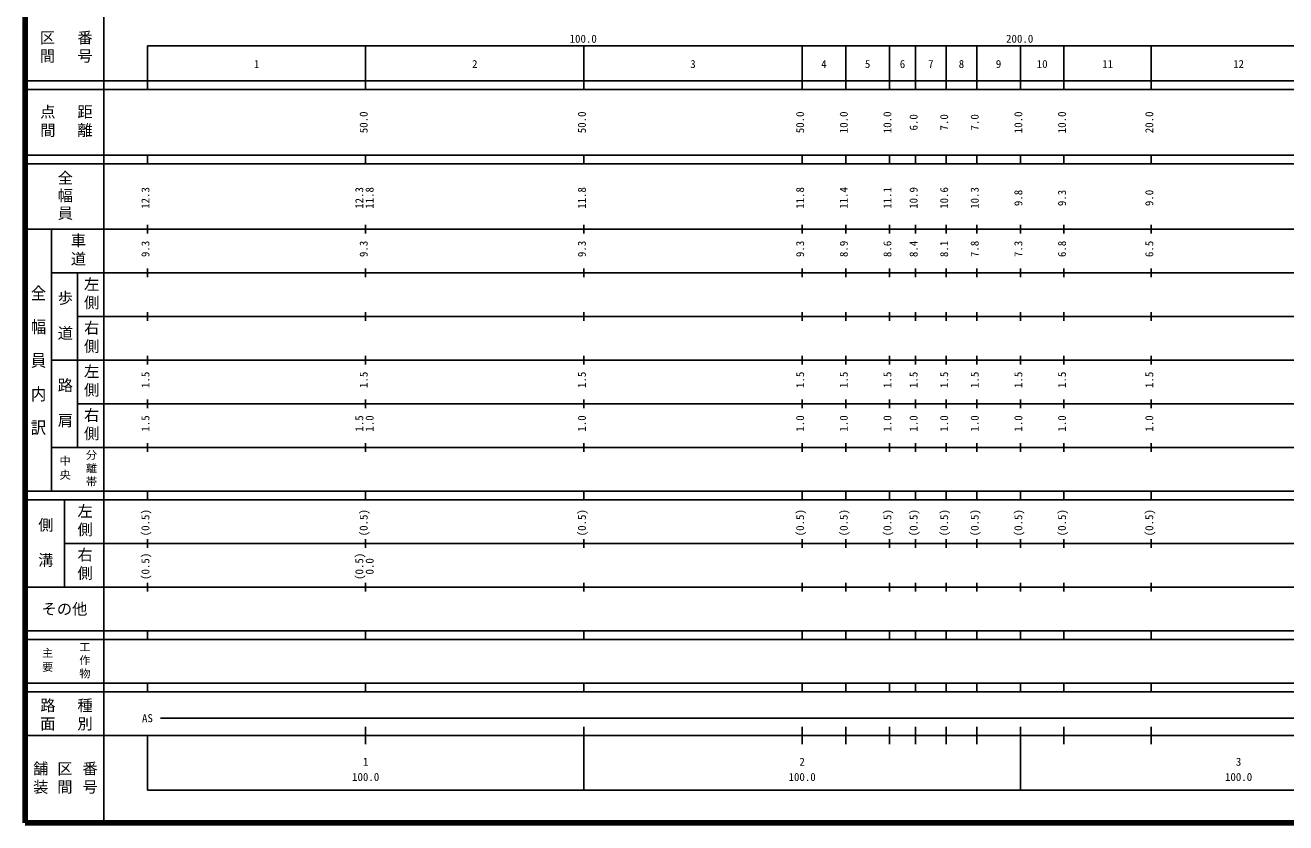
# Model space of a CAD drawing. Units: millimetres on the paper, enlarged 1000 times. Extents: x 40000 to 680000, y 20000 to 380000.
# Drawn here: x 40000 to 328816, y 20000 to 202759 of the extents above; entities that cross this region are included whole.
import ezdxf
from ezdxf.enums import TextEntityAlignment as Align

# ---------------------------------------------------------------- set-up
doc = ezdxf.new("R2010")
doc.units = ezdxf.units.MM
doc.header["$LTSCALE"] = 1000
doc.layers.add('M-TTL', color=2, linetype='Continuous', lineweight=140)
doc.layers.add('M-TTL-BAND', color=7, linetype='Continuous', lineweight=25)
doc.styles.add('@ＭＳ ゴシック', font='')
doc.styles.add('ＭＳ ゴシック', font='')
doc.styles.get('@ＭＳ ゴシック').set_extended_font_data('@MS Gothic')
doc.styles.get('ＭＳ ゴシック').set_extended_font_data('MS Gothic')

msp = doc.modelspace()

# ---------------------------------------------------------------- linework, layer by layer
at = {"layer": 'M-TTL'}
for p, q in [((40000, 380000), (40000, 20000)), ((40000, 20000), (680000, 20000))]:
    msp.add_line(p, q, dxfattribs=at)
at = {"layer": 'M-TTL-BAND'}
for p, q in [((58000, 370000), (58000, 20000)), ((68000, 198000), (579000, 198000)), ((68000, 198000), (68000, 188000)), ((118000, 188000), (118000, 198000)), ((168000, 188000), (168000, 198000)), ((218000, 188000), (218000, 198000)), ((228000, 188000), (228000, 198000)), ((238000, 188000), (238000, 198000)), ((244000, 188000), (244000, 198000)), ((251000, 188000), (251000, 198000)), ((258000, 188000), (258000, 198000)), ((268000, 188000), (268000, 198000)), ((278000, 188000), (278000, 198000)), ((298000, 188000), (298000, 198000)), ((40000, 190000), (579000, 190000)), ((40000, 188000), (579000, 188000)), ((40000, 173000), (579000, 173000)), ((40000, 171000), (579000, 171000)), ((68000, 171000), (68000, 173000)), ((118000, 171000), (118000, 173000)), ((168000, 171000), (168000, 173000)), ((218000, 171000), (218000, 173000)), ((228000, 171000), (228000, 173000)), ((238000, 171000), (238000, 173000)), ((244000, 171000), (244000, 173000)), ((251000, 171000), (251000, 173000)), ((258000, 171000), (258000, 173000)), ((268000, 171000), (268000, 173000)), ((278000, 171000), (278000, 173000)), ((298000, 171000), (298000, 173000)), ((40000, 156000), (579000, 156000)), ((46000, 96000), (46000, 156000)), ((68000, 155000), (68000, 157000)), ((118000, 155000), (118000, 157000)), ((168000, 155000), (168000, 157000)), ((218000, 155000), (218000, 157000)), ((228000, 155000), (228000, 157000)), ((238000, 155000), (238000, 157000)), ((244000, 155000), (244000, 157000)), ((251000, 155000), (251000, 157000)), ((258000, 155000), (258000, 157000)), ((268000, 155000), (268000, 157000)), ((278000, 155000), (278000, 157000)), ((298000, 155000), (298000, 157000)), ((46000, 146000), (579000, 146000)), ((52000, 146000), (52000, 106000)), ((68000, 145000), (68000, 147000)), ((118000, 145000), (118000, 147000)), ((168000, 145000), (168000, 147000)), ((218000, 145000), (218000, 147000)), ((228000, 145000), (228000, 147000)), ((238000, 145000), (238000, 147000)), ((244000, 145000), (244000, 147000)), ((251000, 145000), (251000, 147000)), ((258000, 145000), (258000, 147000)), ((268000, 145000), (268000, 147000)), ((278000, 145000), (278000, 147000)), ((298000, 145000), (298000, 147000)), ((52000, 136000), (579000, 136000)), ((68000, 135000), (68000, 137000)), ((118000, 135000), (118000, 137000)), ((168000, 135000), (168000, 137000)), ((218000, 135000), (218000, 137000)), ((228000, 135000), (228000, 137000)), ((238000, 135000), (238000, 137000)), ((244000, 135000), (244000, 137000)), ((251000, 135000), (251000, 137000)), ((258000, 135000), (258000, 137000)), ((268000, 135000), (268000, 137000)), ((278000, 135000), (278000, 137000)), ((298000, 135000), (298000, 137000)), ((46000, 126000), (579000, 126000)), ((68000, 125000), (68000, 127000)), ((118000, 125000), (118000, 127000)), ((168000, 125000), (168000, 127000)), ((218000, 125000), (218000, 127000)), ((228000, 125000), (228000, 127000)), ((238000, 125000), (238000, 127000)), ((244000, 125000), (244000, 127000)), ((251000, 125000), (251000, 127000)), ((258000, 125000), (258000, 127000)), ((268000, 125000), (268000, 127000)), ((278000, 125000), (278000, 127000)), ((298000, 125000), (298000, 127000)), ((52000, 116000), (579000, 116000)), ((68000, 115000), (68000, 117000)), ((118000, 115000), (118000, 117000)), ((168000, 115000), (168000, 117000)), ((218000, 115000), (218000, 117000)), ((228000, 115000), (228000, 117000)), ((238000, 115000), (238000, 117000)), ((244000, 115000), (244000, 117000)), ((251000, 115000), (251000, 117000)), ((258000, 115000), (258000, 117000)), ((268000, 115000), (268000, 117000)), ((278000, 115000), (278000, 117000)), ((298000, 115000), (298000, 117000)), ((68000, 105000), (68000, 107000)), ((118000, 105000), (118000, 107000)), ((168000, 105000), (168000, 107000)), ((218000, 105000), (218000, 107000)), ((228000, 105000), (228000, 107000)), ((238000, 105000), (238000, 107000)), ((244000, 105000), (244000, 107000)), ((251000, 105000), (251000, 107000)), ((258000, 105000), (258000, 107000)), ((268000, 105000), (268000, 107000)), ((278000, 105000), (278000, 107000)), ((298000, 105000), (298000, 107000)), ((46000, 106000), (579000, 106000)), ((40000, 96000), (579000, 96000)), ((68000, 94000), (68000, 96000)), ((118000, 94000), (118000, 96000)), ((168000, 94000), (168000, 96000)), ((218000, 94000), (218000, 96000)), ((228000, 94000), (228000, 96000)), ((238000, 94000), (238000, 96000)), ((244000, 94000), (244000, 96000)), ((251000, 94000), (251000, 96000)), ((258000, 94000), (258000, 96000)), ((268000, 94000), (268000, 96000)), ((278000, 94000), (278000, 96000)), ((298000, 94000), (298000, 96000)), ((40000, 94000), (579000, 94000)), ((49000, 94000), (49000, 74000)), ((49000, 84000), (579000, 84000)), ((68000, 83000), (68000, 85000)), ((118000, 83000), (118000, 85000)), ((168000, 83000), (168000, 85000)), ((218000, 83000), (218000, 85000)), ((228000, 83000), (228000, 85000)), ((238000, 83000), (238000, 85000)), ((244000, 83000), (244000, 85000)), ((251000, 83000), (251000, 85000)), ((258000, 83000), (258000, 85000)), ((268000, 83000), (268000, 85000)), ((278000, 83000), (278000, 85000)), ((298000, 83000), (298000, 85000)), ((40000, 74000), (579000, 74000)), ((68000, 73000), (68000, 75000)), ((118000, 73000), (118000, 75000)), ((168000, 73000), (168000, 75000)), ((218000, 73000), (218000, 75000)), ((228000, 73000), (228000, 75000)), ((238000, 73000), (238000, 75000)), ((244000, 73000), (244000, 75000)), ((251000, 73000), (251000, 75000)), ((258000, 73000), (258000, 75000)), ((268000, 73000), (268000, 75000)), ((278000, 73000), (278000, 75000)), ((298000, 73000), (298000, 75000)), ((40000, 64000), (579000, 64000)), ((68000, 62000), (68000, 64000)), ((118000, 62000), (118000, 64000)), ((168000, 62000), (168000, 64000)), ((218000, 62000), (218000, 64000)), ((228000, 62000), (228000, 64000)), ((238000, 62000), (238000, 64000)), ((244000, 62000), (244000, 64000)), ((251000, 62000), (251000, 64000)), ((258000, 62000), (258000, 64000)), ((268000, 62000), (268000, 64000)), ((278000, 62000), (278000, 64000)), ((298000, 62000), (298000, 64000)), ((40000, 62000), (579000, 62000)), ((40000, 52000), (579000, 52000)), ((68000, 50000), (68000, 52000)), ((118000, 50000), (118000, 52000)), ((168000, 50000), (168000, 52000)), ((218000, 50000), (218000, 52000)), ((228000, 50000), (228000, 52000)), ((238000, 50000), (238000, 52000)), ((244000, 50000), (244000, 52000)), ((251000, 50000), (251000, 52000)), ((258000, 50000), (258000, 52000)), ((268000, 50000), (268000, 52000)), ((278000, 50000), (278000, 52000)), ((298000, 50000), (298000, 52000)), ((40000, 50000), (579000, 50000)), ((71000, 44000), (565000, 44000)), ((118000, 38000), (118000, 42000)), ((168000, 27500), (168000, 42000)), ((218000, 38000), (218000, 42000)), ((228000, 38000), (228000, 42000)), ((238000, 38000), (238000, 42000)), ((244000, 38000), (244000, 42000)), ((251000, 38000), (251000, 42000)), ((258000, 38000), (258000, 42000)), ((268000, 27500), (268000, 42000)), ((278000, 38000), (278000, 42000)), ((298000, 38000), (298000, 42000)), ((40000, 40000), (579000, 40000)), ((68000, 40000), (68000, 27500)), ((68000, 27500), (579000, 27500))]:
    msp.add_line(p, q, dxfattribs=at)

# ---------------------------------------------------------------- texts
at = {"layer": 'M-TTL-BAND', "style": 'ＭＳ ゴシック'}
for s, p in [('100.0', (167844, 198195)), ('200.0', (267844, 198195)), ('1', (93000, 192405)), ('2', (143000, 192405)), ('3', (193000, 192405)), ('4', (223000, 192405)), ('5', (233000, 192405)), ('6', (241000, 192405)), ('7', (247500, 192405)), ('8', (254500, 192405)), ('9', (263000, 192405)), ('10', (273000, 192405)), ('11', (288000, 192405)), ('12', (318000, 192405)), ('AS', (68000, 42500)), ('1', (118000, 32523)), ('2', (218000, 32523)), ('3', (318000, 32523)), ('100.0', (118000, 29033)), ('100.0', (218000, 29033)), ('100.0', (318000, 29033))]:
    msp.add_text(s, height=1833, dxfattribs=at).set_placement(p, align=Align.BOTTOM_CENTER)
for s, p in [('50.0', (119000, 180500)), ('50.0', (169000, 180500)), ('50.0', (219000, 180500)), ('10.0', (229000, 180500)), ('10.0', (239000, 180500)), ('6.0', (245000, 180500)), ('7.0', (252000, 180500)), ('7.0', (259000, 180500)), ('10.0', (269000, 180500)), ('10.0', (279000, 180500)), ('20.0', (299000, 180500)), ('12.3', (69000, 163174)), ('12.3', (118000, 163174)), ('11.8', (120370, 163174)), ('11.8', (169000, 163174)), ('11.8', (219000, 163174)), ('11.4', (229000, 163174)), ('11.1', (239000, 163174)), ('10.9', (245000, 163174)), ('10.6', (252000, 163174)), ('10.3', (259000, 163174)), ('9.8', (269000, 163174)), ('9.3', (279000, 163174)), ('9.0', (299000, 163174)), ('9.3', (69000, 151500)), ('9.3', (119000, 151500)), ('9.3', (169000, 151500)), ('9.3', (219000, 151500)), ('8.9', (229000, 151500)), ('8.6', (239000, 151500)), ('8.4', (245000, 151500)), ('8.1', (252000, 151500)), ('7.8', (259000, 151500)), ('7.3', (269000, 151500)), ('6.8', (279000, 151500)), ('6.5', (299000, 151500)), ('1.5', (69000, 121500)), ('1.5', (119000, 121500)), ('1.5', (169000, 121500)), ('1.5', (219000, 121500)), ('1.5', (229000, 121500)), ('1.5', (239000, 121500)), ('1.5', (245000, 121500)), ('1.5', (252000, 121500)), ('1.5', (259000, 121500)), ('1.5', (269000, 121500)), ('1.5', (279000, 121500)), ('1.5', (299000, 121500)), ('1.5', (69000, 111500)), ('1.5', (118000, 111500)), ('1.0', (120370, 111500)), ('1.0', (169000, 111500)), ('1.0', (219000, 111500)), ('1.0', (229000, 111500)), ('1.0', (239000, 111500)), ('1.0', (245000, 111500)), ('1.0', (252000, 111500)), ('1.0', (259000, 111500)), ('1.0', (269000, 111500)), ('1.0', (279000, 111500)), ('1.0', (299000, 111500)), ('(0.5)', (69000, 88764)), ('(0.5)', (119000, 88764)), ('(0.5)', (169000, 88764)), ('(0.5)', (219000, 88764)), ('(0.5)', (229000, 88764)), ('(0.5)', (239000, 88764)), ('(0.5)', (245000, 88764)), ('(0.5)', (252000, 88764)), ('(0.5)', (259000, 88764)), ('(0.5)', (269000, 88764)), ('(0.5)', (279000, 88764)), ('(0.5)', (299000, 88764)), ('(0.5)', (69000, 78764)), ('(0.5)', (118000, 78764)), ('0.0', (120370, 78764))]:
    msp.add_text(s, height=1833, rotation=90, dxfattribs=at).set_placement(p, align=Align.BOTTOM_CENTER)
at = {"layer": 'M-TTL-BAND', "style": '@ＭＳ ゴシック', "width": 1.1}
msp.add_text('全\u3000幅\u3000員\u3000内\u3000訳', height=2566, rotation=270, dxfattribs=at).set_placement((43000, 126000), align=Align.MIDDLE_CENTER)
at = {"layer": 'M-TTL-BAND', "style": 'ＭＳ ゴシック'}
msp.add_text('その他', height=2566, dxfattribs=at).set_placement((49000, 69000), align=Align.MIDDLE_CENTER)
at = {"layer": 'M-TTL-BAND', "attachment_point": 5, "rotation": 270, "style": '@ＭＳ ゴシック'}
for s, insert, char_height in [('\\T1.2;区間', (45000, 197500), 2566), ('\\T1.2;番号', (53500, 197500), 2566), ('\\T1.2;点間', (45000, 180500), 2566), ('\\T1.2;距離', (53500, 180500), 2566), ('\\T1.15;全幅員', (49000, 163500), 2566), ('\\T1.2;車道', (52000, 151000), 2566), ('\\T1.2;左側', (55000, 141000), 2566), ('\\T1.15;歩\u3000道', (49000, 136000), 2566), ('\\T1.2;右側', (55000, 131000), 2566), ('\\T1.2;左側', (55000, 121000), 2566), ('\\T1.15;路\u3000肩', (49000, 116000), 2566), ('\\T1.2;右側', (55000, 111000), 2566), ('\\T1.29;中央', (49000, 101000), 1833), ('\\T1.22;分離帯', (55000, 101000), 1833), ('\\T1.2;左側', (53500, 89000), 2566), ('\\T1.15;側\u3000溝', (44500, 84000), 2566), ('\\T1.2;右側', (53500, 79000), 2566), ('\\T1.22;工作物', (53500, 57000), 1833), ('\\T1.29;主要', (45000, 57000), 1833), ('\\T1.2;路面', (45000, 44500), 2566), ('\\T1.2;種別', (53500, 44500), 2566), ('\\T1.2;舗装', (43333, 30000), 2566), ('\\T1.2;区間', (49000, 30000), 2566), ('\\T1.2;番号', (54667, 30000), 2566)]:
    msp.add_mtext(s, dxfattribs=dict(at, insert=insert, char_height=char_height))

doc.saveas('drawing.dxf')
